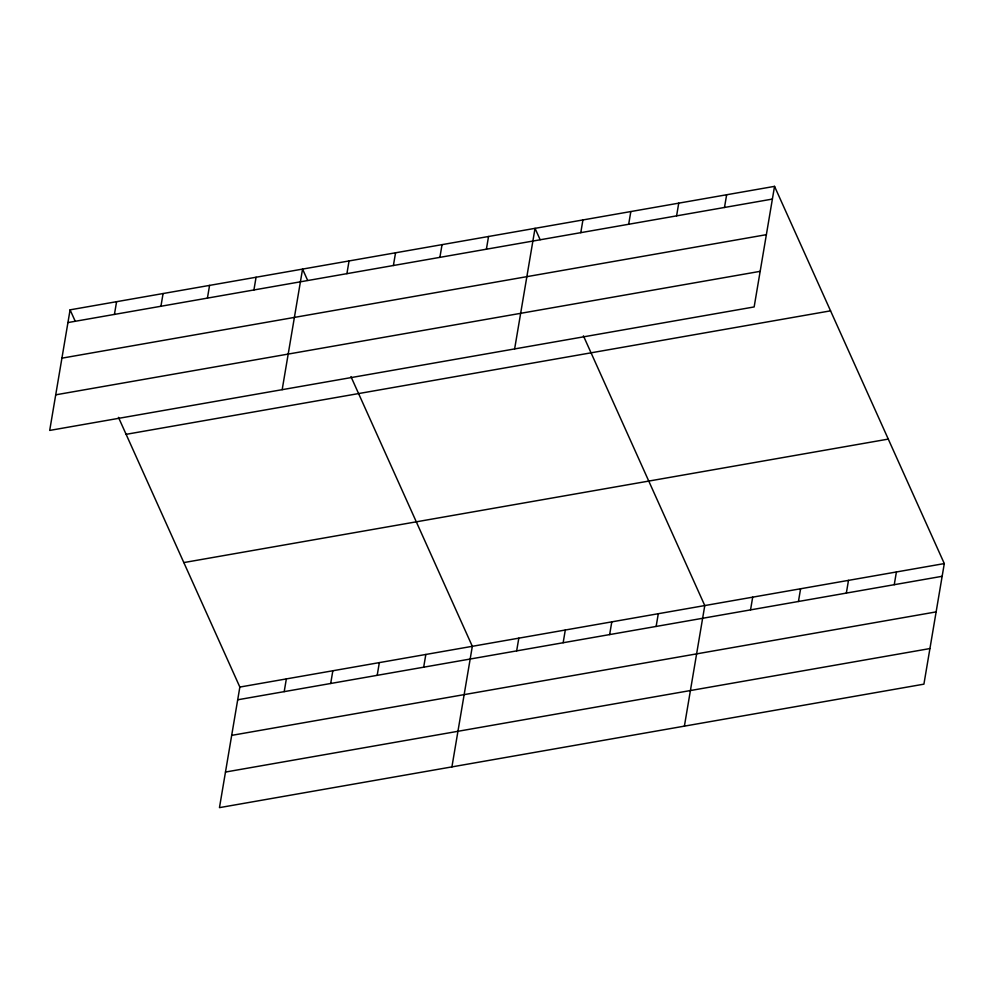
<?xml version="1.0" encoding="UTF-8"?>
<svg xmlns="http://www.w3.org/2000/svg" width="994" height="994" viewBox="0 0 994 994"><rect width="100%" height="100%" fill="white"/><g stroke="black" fill="none" stroke-linecap="round" stroke-linejoin="round"><path stroke-width="1.49" d="M70.089 309.842L49.7 430.427L754.148 306.935L774.537 186.363L70.089 309.842L75.184 321.161M114.434 314.415L116.584 301.691M160.929 306.264L163.078 293.553M207.423 298.113L209.572 285.402M253.917 289.962L256.067 277.251M282.172 389.673L302.561 269.101L307.655 280.407M118.472 417.356L239.852 687.065L219.463 807.637L923.911 684.158L944.3 563.573L774.537 186.363M346.906 273.661L349.056 260.95M284.197 691.638L286.347 678.914M393.4 265.51L395.55 252.799M330.691 683.487L332.841 670.764M439.895 257.359L442.044 244.648M377.186 675.336L379.335 662.613M486.389 249.221L488.539 236.497M423.68 667.185L425.83 654.462M514.631 348.919L535.033 228.347L540.127 239.666M451.922 766.883L472.324 646.311L350.944 376.602M580.782 232.671L582.931 219.947M516.656 650.884L518.818 638.16M628.68 224.271L630.83 211.548M563.151 642.733L565.3 630.01M676.591 215.872L678.74 203.149M609.645 634.582L611.795 621.859M724.489 207.473L726.639 194.762M656.139 626.431L658.289 613.72M684.394 726.142L704.783 605.57L583.416 335.848M750.545 609.881L752.694 597.17M798.443 601.494L800.592 588.771M846.341 593.095L848.491 580.372M894.252 584.696L896.402 571.972M67.94 322.565L772.388 199.073M61.926 358.163L766.374 234.671M55.726 394.829L760.174 271.337M126.114 434.328L830.562 310.836M183.828 562.579L888.276 439.099M239.852 687.065L944.3 563.573M237.703 699.788L942.15 576.296M231.677 735.374L936.124 611.894M225.476 772.052L929.924 648.56"/></g></svg>
